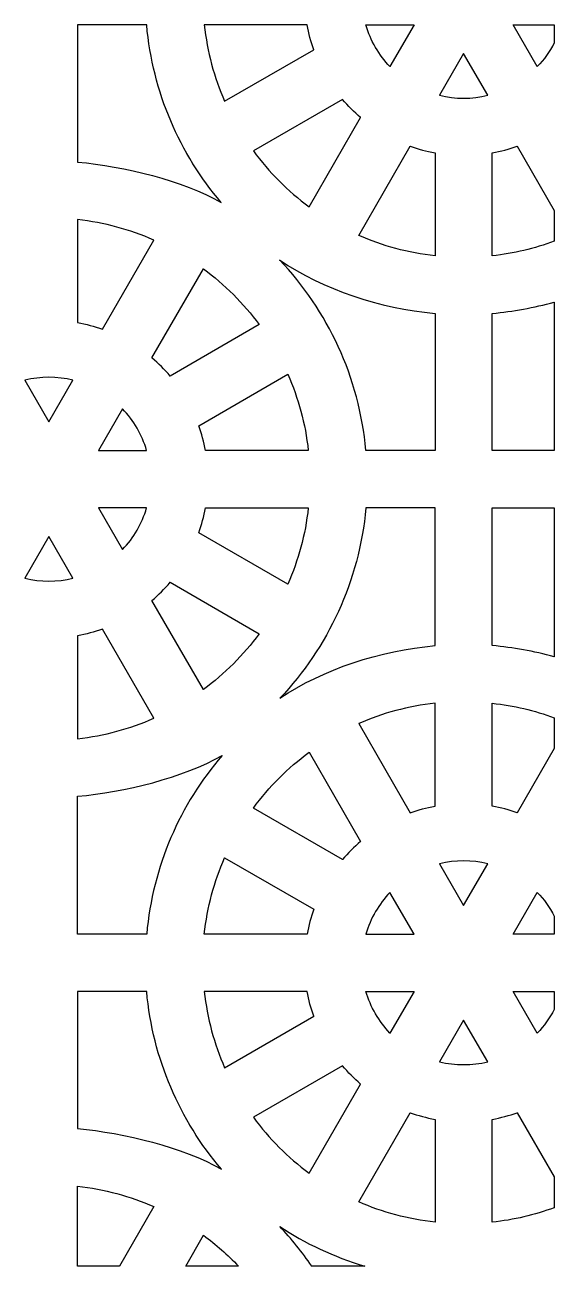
# Model space of a CAD drawing. Header units: centimetres. Extents: x -87 to 87, y -88 to 88.
# Drawn here: x -23.9 to -7.27, y -87.8 to -48.81 of the extents above; entities that cross this region are included whole.
import ezdxf

# ---------------------------------------------------------------- set-up
doc = ezdxf.new("R2010")
doc.units = ezdxf.units.CM
doc.header["$MEASUREMENT"] = 0
doc.layers.add('layer 1', color=7, linetype='Continuous')

msp = doc.modelspace()

# ---------------------------------------------------------------- linework, layer by layer
at = {"layer": 'layer 1', "color": 114}
for points, knots in [([(-22.24469, -48.81495), (-22.24469, -48.81495), (-20.07131, -48.81884), (-20.07131, -48.81884), (-20.07131, -48.81884), (-19.88223, -50.93755), (-19.03202, -52.86631), (-17.72853, -54.39733), (-17.72853, -54.39733), (-18.9435, -53.70273), (-20.77922, -53.25566), (-22.24469, -53.12489), (-22.24469, -53.12489), (-22.24469, -53.12489), (-22.24469, -48.81495), (-22.24469, -48.81495)], [0, 0, 0, 0, 0.2, 0.2, 0.2, 0.2, 0.4, 0.4, 0.4, 0.4, 0.6, 0.6, 0.6, 0.6, 1, 1, 1, 1]), ([(-18.26242, -48.81884), (-18.26242, -48.81884), (-15.03044, -48.81882), (-15.03044, -48.81882), (-15.03044, -48.81882), (-14.98166, -49.08701), (-14.9116, -49.34778), (-14.82187, -49.59923), (-14.82187, -49.59923), (-14.82187, -49.59923), (-17.62129, -51.21549), (-17.62129, -51.21549), (-17.62129, -51.21549), (-17.94984, -50.46829), (-18.17023, -49.6628), (-18.26242, -48.81884)], [0, 0, 0, 0, 0.2, 0.2, 0.2, 0.2, 0.4, 0.4, 0.4, 0.4, 0.6, 0.6, 0.6, 0.6, 1, 1, 1, 1]), ([(-12.42601, -50.12807), (-12.42601, -50.12807), (-11.67012, -48.81884), (-11.67012, -48.81884), (-11.67012, -48.81884), (-11.67012, -48.81884), (-13.1829, -48.81884), (-13.1829, -48.81884), (-13.1829, -48.81884), (-13.0374, -49.31604), (-12.77438, -49.76317), (-12.42601, -50.12807)], [0, 0, 0, 0, 0.25, 0.25, 0.25, 0.25, 0.5, 0.5, 0.5, 0.5, 1, 1, 1, 1]), ([(-7.26689, -49.38614), (-7.26689, -49.38614), (-7.26691, -48.81882), (-7.26691, -48.81882), (-7.26691, -48.81882), (-7.26691, -48.81882), (-8.55238, -48.81882), (-8.55238, -48.81882), (-8.55238, -48.81882), (-8.55238, -48.81882), (-7.79649, -50.12804), (-7.79649, -50.12804), (-7.79649, -50.12804), (-7.58666, -49.90826), (-7.40777, -49.65862), (-7.26689, -49.38614)], [0, 0, 0, 0, 0.2, 0.2, 0.2, 0.2, 0.4, 0.4, 0.4, 0.4, 0.6, 0.6, 0.6, 0.6, 1, 1, 1, 1]), ([(-10.86759, -51.02882), (-10.86759, -51.02882), (-10.11126, -49.71881), (-10.11126, -49.71881), (-10.11126, -49.71881), (-10.11126, -49.71881), (-9.35488, -51.02884), (-9.35488, -51.02884), (-9.35488, -51.02884), (-9.84964, -51.14883), (-10.37283, -51.14878), (-10.86759, -51.02882)], [0, 0, 0, 0, 0.25, 0.25, 0.25, 0.25, 0.5, 0.5, 0.5, 0.5, 1, 1, 1, 1]), ([(-14.966, -54.52744), (-15.6354, -54.03482), (-16.22726, -53.44292), (-16.71989, -52.77352), (-16.71989, -52.77352), (-16.71989, -52.77352), (-13.92064, -51.15737), (-13.92064, -51.15737), (-13.92064, -51.15737), (-13.74599, -51.36259), (-13.55503, -51.55352), (-13.34982, -51.72816), (-13.34982, -51.72816), (-13.34982, -51.72816), (-14.966, -54.52744), (-14.966, -54.52744)], [0, 0, 0, 0, 0.2, 0.2, 0.2, 0.2, 0.4, 0.4, 0.4, 0.4, 0.6, 0.6, 0.6, 0.6, 1, 1, 1, 1]), ([(-11.79163, -52.62931), (-11.79163, -52.62931), (-13.40784, -55.42864), (-13.40784, -55.42864), (-13.40784, -55.42864), (-12.66064, -55.7572), (-11.85524, -55.97763), (-11.01129, -56.0698), (-11.01129, -56.0698), (-11.01129, -56.0698), (-11.01129, -52.83798), (-11.01129, -52.83798), (-11.01129, -52.83798), (-11.27946, -52.78922), (-11.54019, -52.71904), (-11.79163, -52.62931)], [0, 0, 0, 0, 0.2, 0.2, 0.2, 0.2, 0.4, 0.4, 0.4, 0.4, 0.6, 0.6, 0.6, 0.6, 1, 1, 1, 1]), ([(-7.26689, -55.61181), (-7.26689, -55.61181), (-7.26689, -54.64539), (-7.26689, -54.64539), (-7.26689, -54.64539), (-7.26689, -54.64539), (-8.4309, -52.62929), (-8.4309, -52.62929), (-8.4309, -52.62929), (-8.68235, -52.71903), (-8.94311, -52.7892), (-9.21129, -52.83797), (-9.21129, -52.83797), (-9.21129, -52.83797), (-9.21129, -56.06988), (-9.21129, -56.06988), (-9.21129, -56.06988), (-8.5351, -55.99603), (-7.88355, -55.83993), (-7.26689, -55.61181)], [0, 0, 0, 0, 0.16666667, 0.16666667, 0.16666667, 0.16666667, 0.33333333, 0.33333333, 0.33333333, 0.33333333, 0.5, 0.5, 0.5, 0.5, 0.66666667, 0.66666667, 0.66666667, 0.66666667, 1, 1, 1, 1]), ([(-21.46428, -58.37442), (-21.71574, -58.28469), (-21.97651, -58.2145), (-22.24472, -58.16572), (-22.24472, -58.16572), (-22.24472, -58.16572), (-22.24469, -54.93376), (-22.24469, -54.93376), (-22.24469, -54.93376), (-21.40073, -55.02593), (-20.59531, -55.24653), (-19.84809, -55.57509), (-19.84809, -55.57509), (-19.84809, -55.57509), (-21.46428, -58.37442), (-21.46428, -58.37442)], [0, 0, 0, 0, 0.2, 0.2, 0.2, 0.2, 0.4, 0.4, 0.4, 0.4, 0.6, 0.6, 0.6, 0.6, 1, 1, 1, 1]), ([(-16.53608, -58.23022), (-17.0287, -57.56079), (-17.62072, -56.9693), (-18.29015, -56.47664), (-18.29015, -56.47664), (-18.29015, -56.47664), (-19.90615, -59.27563), (-19.90615, -59.27563), (-19.90615, -59.27563), (-19.70095, -59.45026), (-19.51003, -59.64118), (-19.33539, -59.84639), (-19.33539, -59.84639), (-19.33539, -59.84639), (-16.53608, -58.23022), (-16.53608, -58.23022)], [0, 0, 0, 0, 0.2, 0.2, 0.2, 0.2, 0.4, 0.4, 0.4, 0.4, 0.6, 0.6, 0.6, 0.6, 1, 1, 1, 1]), ([(-11.01129, -62.18495), (-11.01129, -62.18495), (-11.01127, -57.87883), (-11.01127, -57.87883), (-11.01127, -57.87883), (-12.74537, -57.72407), (-14.52733, -57.12642), (-15.89302, -56.19986), (-15.89302, -56.19986), (-14.38353, -57.78919), (-13.39087, -59.8741), (-13.18465, -62.18495), (-13.18465, -62.18495), (-13.18465, -62.18495), (-11.01129, -62.18495), (-11.01129, -62.18495)], [0, 0, 0, 0, 0.2, 0.2, 0.2, 0.2, 0.4, 0.4, 0.4, 0.4, 0.6, 0.6, 0.6, 0.6, 1, 1, 1, 1]), ([(-7.26691, -62.18495), (-7.26691, -62.18495), (-7.26689, -57.52241), (-7.26689, -57.52241), (-7.26689, -57.52241), (-7.90391, -57.69989), (-8.55971, -57.82074), (-9.21209, -57.8789), (-9.21209, -57.8789), (-9.21209, -57.8789), (-9.2113, -62.18495), (-9.2113, -62.18495), (-9.2113, -62.18495), (-9.2113, -62.18495), (-7.26691, -62.18495), (-7.26691, -62.18495)], [0, 0, 0, 0, 0.2, 0.2, 0.2, 0.2, 0.4, 0.4, 0.4, 0.4, 0.6, 0.6, 0.6, 0.6, 1, 1, 1, 1]), ([(-22.3883, -59.97484), (-22.3883, -59.97484), (-23.14467, -61.28493), (-23.14467, -61.28493), (-23.14467, -61.28493), (-23.14467, -61.28493), (-23.90099, -59.97484), (-23.90099, -59.97484), (-23.90099, -59.97484), (-23.40631, -59.85492), (-22.88298, -59.85491), (-22.3883, -59.97484)], [0, 0, 0, 0, 0.25, 0.25, 0.25, 0.25, 0.5, 0.5, 0.5, 0.5, 1, 1, 1, 1]), ([(-15.63456, -59.78819), (-15.63456, -59.78819), (-18.43417, -61.40453), (-18.43417, -61.40453), (-18.43417, -61.40453), (-18.34444, -61.656), (-18.27409, -61.91673), (-18.22532, -62.18495), (-18.22532, -62.18495), (-18.22532, -62.18495), (-14.99353, -62.18495), (-14.99353, -62.18495), (-14.99353, -62.18495), (-15.0857, -61.34097), (-15.30601, -60.5354), (-15.63456, -59.78819)], [0, 0, 0, 0, 0.2, 0.2, 0.2, 0.2, 0.4, 0.4, 0.4, 0.4, 0.6, 0.6, 0.6, 0.6, 1, 1, 1, 1]), ([(-21.58583, -62.18495), (-21.58583, -62.18495), (-20.82989, -60.87565), (-20.82989, -60.87565), (-20.82989, -60.87565), (-20.48153, -61.24054), (-20.21856, -61.68769), (-20.07306, -62.18495), (-20.07306, -62.18495), (-20.07306, -62.18495), (-21.58583, -62.18495), (-21.58583, -62.18495)], [0, 0, 0, 0, 0.25, 0.25, 0.25, 0.25, 0.5, 0.5, 0.5, 0.5, 1, 1, 1, 1]), ([(-21.58578, -63.98493), (-21.58578, -63.98493), (-20.07304, -63.98495), (-20.07304, -63.98495), (-20.07304, -63.98495), (-20.21855, -64.48218), (-20.48155, -64.92929), (-20.82989, -65.29415), (-20.82989, -65.29415), (-20.82989, -65.29415), (-21.58578, -63.98493), (-21.58578, -63.98493)], [0, 0, 0, 0, 0.25, 0.25, 0.25, 0.25, 0.5, 0.5, 0.5, 0.5, 1, 1, 1, 1]), ([(-15.63457, -66.38162), (-15.30602, -65.63443), (-15.08571, -64.8289), (-14.99353, -63.98495), (-14.99353, -63.98495), (-14.99353, -63.98495), (-18.22551, -63.98495), (-18.22551, -63.98495), (-18.22551, -63.98495), (-18.27427, -64.2531), (-18.34444, -64.51382), (-18.43416, -64.76524), (-18.43416, -64.76524), (-18.43416, -64.76524), (-15.63457, -66.38162), (-15.63457, -66.38162)], [0, 0, 0, 0, 0.2, 0.2, 0.2, 0.2, 0.4, 0.4, 0.4, 0.4, 0.6, 0.6, 0.6, 0.6, 1, 1, 1, 1]), ([(-11.01128, -63.98495), (-11.01128, -63.98495), (-11.0113, -68.31198), (-11.0113, -68.31198), (-11.0113, -68.31198), (-12.7272, -68.46511), (-14.52901, -69.05188), (-15.88535, -69.96186), (-15.88535, -69.96186), (-14.38018, -68.37358), (-13.39054, -66.29186), (-13.18466, -63.98496), (-13.18466, -63.98496), (-13.18466, -63.98496), (-11.01128, -63.98495), (-11.01128, -63.98495)], [0, 0, 0, 0, 0.2, 0.2, 0.2, 0.2, 0.4, 0.4, 0.4, 0.4, 0.6, 0.6, 0.6, 0.6, 1, 1, 1, 1]), ([(-7.26689, -68.66466), (-7.26689, -68.66466), (-7.2669, -63.98495), (-7.2669, -63.98495), (-7.2669, -63.98495), (-7.2669, -63.98495), (-9.21129, -63.98495), (-9.21129, -63.98495), (-9.21129, -63.98495), (-9.21129, -63.98495), (-9.21131, -63.98495), (-9.21131, -63.98495), (-9.21131, -63.98495), (-9.21131, -63.98495), (-9.21129, -63.98495), (-9.21129, -63.98495), (-9.21129, -63.98495), (-9.21129, -63.98495), (-9.21129, -68.31199), (-9.21129, -68.31199), (-9.21129, -68.31199), (-8.5638, -68.36976), (-7.90682, -68.4893), (-7.26689, -68.66466)], [0, 0, 0, 0, 0.14285714, 0.14285714, 0.14285714, 0.14285714, 0.28571429, 0.28571429, 0.28571429, 0.28571429, 0.42857143, 0.42857143, 0.42857143, 0.42857143, 0.57142857, 0.57142857, 0.57142857, 0.57142857, 0.71428571, 0.71428571, 0.71428571, 0.71428571, 1, 1, 1, 1]), ([(-23.90099, -66.19493), (-23.90099, -66.19493), (-23.14466, -64.88492), (-23.14466, -64.88492), (-23.14466, -64.88492), (-23.14466, -64.88492), (-22.38828, -66.19495), (-22.38828, -66.19495), (-22.38828, -66.19495), (-22.88304, -66.31494), (-23.40623, -66.31489), (-23.90099, -66.19493)], [0, 0, 0, 0, 0.25, 0.25, 0.25, 0.25, 0.5, 0.5, 0.5, 0.5, 1, 1, 1, 1]), ([(-19.90614, -66.89415), (-19.90614, -66.89415), (-18.28993, -69.69354), (-18.28993, -69.69354), (-18.28993, -69.69354), (-17.62053, -69.20092), (-17.02863, -68.60903), (-16.53601, -67.93963), (-16.53601, -67.93963), (-16.53601, -67.93963), (-19.33537, -66.32337), (-19.33537, -66.32337), (-19.33537, -66.32337), (-19.51, -66.52857), (-19.70093, -66.71951), (-19.90614, -66.89415)], [0, 0, 0, 0, 0.2, 0.2, 0.2, 0.2, 0.4, 0.4, 0.4, 0.4, 0.6, 0.6, 0.6, 0.6, 1, 1, 1, 1]), ([(-22.24469, -71.23599), (-22.24469, -71.23599), (-22.24469, -68.00408), (-22.24469, -68.00408), (-22.24469, -68.00408), (-21.97651, -67.95531), (-21.71575, -67.88514), (-21.4643, -67.7954), (-21.4643, -67.7954), (-21.4643, -67.7954), (-19.84795, -70.59499), (-19.84795, -70.59499), (-19.84795, -70.59499), (-20.59517, -70.92355), (-21.40073, -71.1438), (-22.24469, -71.23599)], [0, 0, 0, 0, 0.2, 0.2, 0.2, 0.2, 0.4, 0.4, 0.4, 0.4, 0.6, 0.6, 0.6, 0.6, 1, 1, 1, 1]), ([(-11.01129, -70.12086), (-11.01129, -70.12086), (-11.01126, -73.35282), (-11.01126, -73.35282), (-11.01126, -73.35282), (-11.27946, -73.4016), (-11.54022, -73.47172), (-11.79167, -73.56145), (-11.79167, -73.56145), (-11.79167, -73.56145), (-13.40801, -70.7619), (-13.40801, -70.7619), (-13.40801, -70.7619), (-12.6608, -70.43334), (-11.85525, -70.21302), (-11.01129, -70.12086)], [0, 0, 0, 0, 0.2, 0.2, 0.2, 0.2, 0.4, 0.4, 0.4, 0.4, 0.6, 0.6, 0.6, 0.6, 1, 1, 1, 1]), ([(-7.2669, -71.54545), (-7.2669, -71.54545), (-7.26689, -70.57924), (-7.26689, -70.57924), (-7.26689, -70.57924), (-7.88354, -70.35099), (-8.53506, -70.1947), (-9.21129, -70.12086), (-9.21129, -70.12086), (-9.21129, -70.12086), (-9.21132, -73.35282), (-9.21132, -73.35282), (-9.21132, -73.35282), (-8.94311, -73.4016), (-8.68234, -73.47179), (-8.43088, -73.56152), (-8.43088, -73.56152), (-8.43088, -73.56152), (-7.2669, -71.54545), (-7.2669, -71.54545)], [0, 0, 0, 0, 0.16666667, 0.16666667, 0.16666667, 0.16666667, 0.33333333, 0.33333333, 0.33333333, 0.33333333, 0.5, 0.5, 0.5, 0.5, 0.66666667, 0.66666667, 0.66666667, 0.66666667, 1, 1, 1, 1]), ([(-14.96597, -71.66341), (-15.63539, -72.15605), (-16.22732, -72.74787), (-16.71994, -73.41726), (-16.71994, -73.41726), (-16.71994, -73.41726), (-13.92057, -75.03347), (-13.92057, -75.03347), (-13.92057, -75.03347), (-13.74593, -74.82827), (-13.555, -74.63737), (-13.34978, -74.46272), (-13.34978, -74.46272), (-13.34978, -74.46272), (-14.96597, -71.66341), (-14.96597, -71.66341)], [0, 0, 0, 0, 0.2, 0.2, 0.2, 0.2, 0.4, 0.4, 0.4, 0.4, 0.6, 0.6, 0.6, 0.6, 1, 1, 1, 1]), ([(-22.24526, -77.37205), (-22.24526, -77.37205), (-20.07131, -77.37205), (-20.07131, -77.37205), (-20.07131, -77.37205), (-19.88094, -75.2387), (-19.02029, -73.2979), (-17.7015, -71.76184), (-17.7015, -71.76184), (-18.92125, -72.46264), (-20.77226, -72.91366), (-22.24549, -73.04501), (-22.24549, -73.04501), (-22.24549, -73.04501), (-22.24526, -77.37205), (-22.24526, -77.37205)], [0, 0, 0, 0, 0.2, 0.2, 0.2, 0.2, 0.4, 0.4, 0.4, 0.4, 0.6, 0.6, 0.6, 0.6, 1, 1, 1, 1]), ([(-17.62136, -74.97529), (-17.94993, -75.72252), (-18.17026, -76.52806), (-18.26243, -77.37204), (-18.26243, -77.37204), (-18.26243, -77.37204), (-15.03048, -77.37212), (-15.03048, -77.37212), (-15.03048, -77.37212), (-14.98172, -77.10389), (-14.91163, -76.84306), (-14.82187, -76.59156), (-14.82187, -76.59156), (-14.82187, -76.59156), (-17.62136, -74.97529), (-17.62136, -74.97529)], [0, 0, 0, 0, 0.2, 0.2, 0.2, 0.2, 0.4, 0.4, 0.4, 0.4, 0.6, 0.6, 0.6, 0.6, 1, 1, 1, 1]), ([(-9.3549, -75.16194), (-9.3549, -75.16194), (-10.11127, -76.47203), (-10.11127, -76.47203), (-10.11127, -76.47203), (-10.11127, -76.47203), (-10.86759, -75.16194), (-10.86759, -75.16194), (-10.86759, -75.16194), (-10.37291, -75.04202), (-9.84958, -75.04201), (-9.3549, -75.16194)], [0, 0, 0, 0, 0.25, 0.25, 0.25, 0.25, 0.5, 0.5, 0.5, 0.5, 1, 1, 1, 1]), ([(-12.426, -76.06275), (-12.426, -76.06275), (-11.67011, -77.37205), (-11.67011, -77.37205), (-11.67011, -77.37205), (-11.67011, -77.37205), (-13.18291, -77.37205), (-13.18291, -77.37205), (-13.18291, -77.37205), (-13.03741, -76.87482), (-12.77439, -76.42768), (-12.426, -76.06275)], [0, 0, 0, 0, 0.25, 0.25, 0.25, 0.25, 0.5, 0.5, 0.5, 0.5, 1, 1, 1, 1]), ([(-7.26691, -77.37205), (-7.26691, -77.37205), (-7.26689, -76.80469), (-7.26689, -76.80469), (-7.26689, -76.80469), (-7.40776, -76.53221), (-7.58665, -76.28255), (-7.79649, -76.06275), (-7.79649, -76.06275), (-7.79649, -76.06275), (-8.55243, -77.37205), (-8.55243, -77.37205), (-8.55243, -77.37205), (-8.55243, -77.37205), (-7.26691, -77.37205), (-7.26691, -77.37205)], [0, 0, 0, 0, 0.2, 0.2, 0.2, 0.2, 0.4, 0.4, 0.4, 0.4, 0.6, 0.6, 0.6, 0.6, 1, 1, 1, 1]), ([(-22.24258, -79.17205), (-22.24258, -79.17205), (-20.07131, -79.17205), (-20.07131, -79.17205), (-20.07131, -79.17205), (-19.88202, -81.29313), (-19.03011, -83.22385), (-17.72413, -84.7557), (-17.72413, -84.7557), (-18.93983, -84.06031), (-20.77607, -83.61276), (-22.24267, -83.482), (-22.24267, -83.482), (-22.24267, -83.482), (-22.24258, -79.17205), (-22.24258, -79.17205)], [0, 0, 0, 0, 0.2, 0.2, 0.2, 0.2, 0.4, 0.4, 0.4, 0.4, 0.6, 0.6, 0.6, 0.6, 1, 1, 1, 1]), ([(-18.26242, -79.17205), (-18.26242, -79.17205), (-15.03044, -79.17203), (-15.03044, -79.17203), (-15.03044, -79.17203), (-14.98166, -79.44022), (-14.9116, -79.70099), (-14.82187, -79.95244), (-14.82187, -79.95244), (-14.82187, -79.95244), (-17.62129, -81.5687), (-17.62129, -81.5687), (-17.62129, -81.5687), (-17.94984, -80.8215), (-18.17023, -80.01601), (-18.26242, -79.17205)], [0, 0, 0, 0, 0.2, 0.2, 0.2, 0.2, 0.4, 0.4, 0.4, 0.4, 0.6, 0.6, 0.6, 0.6, 1, 1, 1, 1]), ([(-12.42601, -80.48128), (-12.42601, -80.48128), (-11.67012, -79.17205), (-11.67012, -79.17205), (-11.67012, -79.17205), (-11.67012, -79.17205), (-13.1829, -79.17205), (-13.1829, -79.17205), (-13.1829, -79.17205), (-13.0374, -79.66925), (-12.77438, -80.11638), (-12.42601, -80.48128)], [0, 0, 0, 0, 0.25, 0.25, 0.25, 0.25, 0.5, 0.5, 0.5, 0.5, 1, 1, 1, 1]), ([(-7.26689, -79.73934), (-7.26689, -79.73934), (-7.26691, -79.17203), (-7.26691, -79.17203), (-7.26691, -79.17203), (-7.26691, -79.17203), (-8.55238, -79.17203), (-8.55238, -79.17203), (-8.55238, -79.17203), (-8.55238, -79.17203), (-7.79649, -80.48125), (-7.79649, -80.48125), (-7.79649, -80.48125), (-7.58666, -80.26146), (-7.40777, -80.01182), (-7.26689, -79.73934)], [0, 0, 0, 0, 0.2, 0.2, 0.2, 0.2, 0.4, 0.4, 0.4, 0.4, 0.6, 0.6, 0.6, 0.6, 1, 1, 1, 1]), ([(-10.86759, -81.38203), (-10.86759, -81.38203), (-10.11126, -80.07202), (-10.11126, -80.07202), (-10.11126, -80.07202), (-10.11126, -80.07202), (-9.35488, -81.38205), (-9.35488, -81.38205), (-9.35488, -81.38205), (-9.84964, -81.50204), (-10.37283, -81.50199), (-10.86759, -81.38203)], [0, 0, 0, 0, 0.25, 0.25, 0.25, 0.25, 0.5, 0.5, 0.5, 0.5, 1, 1, 1, 1]), ([(-14.966, -84.88065), (-15.6354, -84.38803), (-16.22726, -83.79613), (-16.71989, -83.12673), (-16.71989, -83.12673), (-16.71989, -83.12673), (-13.92064, -81.51058), (-13.92064, -81.51058), (-13.92064, -81.51058), (-13.74599, -81.7158), (-13.55503, -81.90673), (-13.34982, -82.08137), (-13.34982, -82.08137), (-13.34982, -82.08137), (-14.966, -84.88065), (-14.966, -84.88065)], [0, 0, 0, 0, 0.2, 0.2, 0.2, 0.2, 0.4, 0.4, 0.4, 0.4, 0.6, 0.6, 0.6, 0.6, 1, 1, 1, 1]), ([(-11.79163, -82.98252), (-11.79163, -82.98252), (-13.40784, -85.78185), (-13.40784, -85.78185), (-13.40784, -85.78185), (-12.66064, -86.11041), (-11.85524, -86.33084), (-11.01129, -86.42301), (-11.01129, -86.42301), (-11.01129, -86.42301), (-11.01129, -83.19119), (-11.01129, -83.19119), (-11.01129, -83.19119), (-11.27946, -83.14243), (-11.54019, -83.07225), (-11.79163, -82.98252)], [0, 0, 0, 0, 0.2, 0.2, 0.2, 0.2, 0.4, 0.4, 0.4, 0.4, 0.6, 0.6, 0.6, 0.6, 1, 1, 1, 1]), ([(-7.26689, -85.96502), (-7.26689, -85.96502), (-7.26689, -84.99859), (-7.26689, -84.99859), (-7.26689, -84.99859), (-7.26689, -84.99859), (-8.4309, -82.9825), (-8.4309, -82.9825), (-8.4309, -82.9825), (-8.68235, -83.07224), (-8.94311, -83.14241), (-9.21129, -83.19118), (-9.21129, -83.19118), (-9.21129, -83.19118), (-9.21129, -86.42309), (-9.21129, -86.42309), (-9.21129, -86.42309), (-8.5351, -86.34923), (-7.88354, -86.19315), (-7.26689, -85.96502)], [0, 0, 0, 0, 0.16666667, 0.16666667, 0.16666667, 0.16666667, 0.33333333, 0.33333333, 0.33333333, 0.33333333, 0.5, 0.5, 0.5, 0.5, 0.66666667, 0.66666667, 0.66666667, 0.66666667, 1, 1, 1, 1]), ([(-22.24187, -87.80218), (-22.24187, -87.80218), (-20.92488, -87.80219), (-20.92488, -87.80219), (-20.92488, -87.80219), (-20.92488, -87.80219), (-19.84513, -85.93202), (-19.84513, -85.93202), (-19.84513, -85.93202), (-20.59235, -85.60346), (-21.39791, -85.38321), (-22.24187, -85.29102), (-22.24187, -85.29102), (-22.24187, -85.29102), (-22.24187, -87.80218), (-22.24187, -87.80218)], [0, 0, 0, 0, 0.2, 0.2, 0.2, 0.2, 0.4, 0.4, 0.4, 0.4, 0.6, 0.6, 0.6, 0.6, 1, 1, 1, 1]), ([(-18.84639, -87.8022), (-18.84639, -87.8022), (-17.18996, -87.80218), (-17.18996, -87.80218), (-17.18996, -87.80218), (-17.52586, -87.44784), (-17.89306, -87.12345), (-18.28711, -86.83347), (-18.28711, -86.83347), (-18.28711, -86.83347), (-18.84639, -87.8022), (-18.84639, -87.8022)], [0, 0, 0, 0, 0.25, 0.25, 0.25, 0.25, 0.5, 0.5, 0.5, 0.5, 1, 1, 1, 1]), ([(-14.88341, -87.80218), (-14.88341, -87.80218), (-13.21782, -87.80219), (-13.21782, -87.80219), (-13.21782, -87.80219), (-14.18769, -87.5091), (-15.10843, -87.08642), (-15.89154, -86.55564), (-15.89154, -86.55564), (-15.5235, -86.943), (-15.18613, -87.35982), (-14.88341, -87.80218)], [0, 0, 0, 0, 0.25, 0.25, 0.25, 0.25, 0.5, 0.5, 0.5, 0.5, 1, 1, 1, 1])]:
    msp.add_open_spline(points, degree=3, knots=knots, dxfattribs=at)
at = {"layer": 'layer 1', "color": 250, "lineweight": 9}
for points, knots in [([(-22.24469, -48.81495), (-22.24469, -48.81495), (-20.07131, -48.81884), (-20.07131, -48.81884), (-20.07131, -48.81884), (-19.88223, -50.93755), (-19.03202, -52.86631), (-17.72853, -54.39733), (-17.72853, -54.39733), (-18.9435, -53.70273), (-20.77922, -53.25566), (-22.24469, -53.12489), (-22.24469, -53.12489), (-22.24469, -53.12489), (-22.24469, -48.81495), (-22.24469, -48.81495)], [0, 0, 0, 0, 0.2, 0.2, 0.2, 0.2, 0.4, 0.4, 0.4, 0.4, 0.6, 0.6, 0.6, 0.6, 1, 1, 1, 1]), ([(-18.26242, -48.81884), (-18.26242, -48.81884), (-15.03044, -48.81882), (-15.03044, -48.81882), (-15.03044, -48.81882), (-14.98166, -49.08701), (-14.9116, -49.34778), (-14.82187, -49.59923), (-14.82187, -49.59923), (-14.82187, -49.59923), (-17.62129, -51.21549), (-17.62129, -51.21549), (-17.62129, -51.21549), (-17.94984, -50.46829), (-18.17023, -49.6628), (-18.26242, -48.81884)], [0, 0, 0, 0, 0.2, 0.2, 0.2, 0.2, 0.4, 0.4, 0.4, 0.4, 0.6, 0.6, 0.6, 0.6, 1, 1, 1, 1]), ([(-12.42601, -50.12807), (-12.42601, -50.12807), (-11.67012, -48.81884), (-11.67012, -48.81884), (-11.67012, -48.81884), (-11.67012, -48.81884), (-13.1829, -48.81884), (-13.1829, -48.81884), (-13.1829, -48.81884), (-13.0374, -49.31604), (-12.77438, -49.76317), (-12.42601, -50.12807)], [0, 0, 0, 0, 0.25, 0.25, 0.25, 0.25, 0.5, 0.5, 0.5, 0.5, 1, 1, 1, 1]), ([(-7.26689, -49.38614), (-7.26689, -49.38614), (-7.26691, -48.81882), (-7.26691, -48.81882), (-7.26691, -48.81882), (-7.26691, -48.81882), (-8.55238, -48.81882), (-8.55238, -48.81882), (-8.55238, -48.81882), (-8.55238, -48.81882), (-7.79649, -50.12804), (-7.79649, -50.12804), (-7.79649, -50.12804), (-7.58666, -49.90826), (-7.40777, -49.65862), (-7.26689, -49.38614)], [0, 0, 0, 0, 0.2, 0.2, 0.2, 0.2, 0.4, 0.4, 0.4, 0.4, 0.6, 0.6, 0.6, 0.6, 1, 1, 1, 1]), ([(-10.86759, -51.02882), (-10.86759, -51.02882), (-10.11126, -49.71881), (-10.11126, -49.71881), (-10.11126, -49.71881), (-10.11126, -49.71881), (-9.35488, -51.02884), (-9.35488, -51.02884), (-9.35488, -51.02884), (-9.84964, -51.14883), (-10.37283, -51.14878), (-10.86759, -51.02882)], [0, 0, 0, 0, 0.25, 0.25, 0.25, 0.25, 0.5, 0.5, 0.5, 0.5, 1, 1, 1, 1]), ([(-14.966, -54.52744), (-15.6354, -54.03482), (-16.22726, -53.44292), (-16.71989, -52.77352), (-16.71989, -52.77352), (-16.71989, -52.77352), (-13.92064, -51.15737), (-13.92064, -51.15737), (-13.92064, -51.15737), (-13.74599, -51.36259), (-13.55503, -51.55352), (-13.34982, -51.72816), (-13.34982, -51.72816), (-13.34982, -51.72816), (-14.966, -54.52744), (-14.966, -54.52744)], [0, 0, 0, 0, 0.2, 0.2, 0.2, 0.2, 0.4, 0.4, 0.4, 0.4, 0.6, 0.6, 0.6, 0.6, 1, 1, 1, 1]), ([(-11.79163, -52.62931), (-11.79163, -52.62931), (-13.40784, -55.42864), (-13.40784, -55.42864), (-13.40784, -55.42864), (-12.66064, -55.7572), (-11.85524, -55.97763), (-11.01129, -56.0698), (-11.01129, -56.0698), (-11.01129, -56.0698), (-11.01129, -52.83798), (-11.01129, -52.83798), (-11.01129, -52.83798), (-11.27946, -52.78922), (-11.54019, -52.71904), (-11.79163, -52.62931)], [0, 0, 0, 0, 0.2, 0.2, 0.2, 0.2, 0.4, 0.4, 0.4, 0.4, 0.6, 0.6, 0.6, 0.6, 1, 1, 1, 1]), ([(-7.26689, -55.61181), (-7.26689, -55.61181), (-7.26689, -54.64539), (-7.26689, -54.64539), (-7.26689, -54.64539), (-7.26689, -54.64539), (-8.4309, -52.62929), (-8.4309, -52.62929), (-8.4309, -52.62929), (-8.68235, -52.71903), (-8.94311, -52.7892), (-9.21129, -52.83797), (-9.21129, -52.83797), (-9.21129, -52.83797), (-9.21129, -56.06988), (-9.21129, -56.06988), (-9.21129, -56.06988), (-8.5351, -55.99603), (-7.88355, -55.83993), (-7.26689, -55.61181)], [0, 0, 0, 0, 0.16666667, 0.16666667, 0.16666667, 0.16666667, 0.33333333, 0.33333333, 0.33333333, 0.33333333, 0.5, 0.5, 0.5, 0.5, 0.66666667, 0.66666667, 0.66666667, 0.66666667, 1, 1, 1, 1]), ([(-21.46428, -58.37442), (-21.71574, -58.28469), (-21.97651, -58.2145), (-22.24472, -58.16572), (-22.24472, -58.16572), (-22.24472, -58.16572), (-22.24469, -54.93376), (-22.24469, -54.93376), (-22.24469, -54.93376), (-21.40073, -55.02593), (-20.59531, -55.24653), (-19.84809, -55.57509), (-19.84809, -55.57509), (-19.84809, -55.57509), (-21.46428, -58.37442), (-21.46428, -58.37442)], [0, 0, 0, 0, 0.2, 0.2, 0.2, 0.2, 0.4, 0.4, 0.4, 0.4, 0.6, 0.6, 0.6, 0.6, 1, 1, 1, 1]), ([(-16.53608, -58.23022), (-17.0287, -57.56079), (-17.62072, -56.9693), (-18.29015, -56.47664), (-18.29015, -56.47664), (-18.29015, -56.47664), (-19.90615, -59.27563), (-19.90615, -59.27563), (-19.90615, -59.27563), (-19.70095, -59.45026), (-19.51003, -59.64118), (-19.33539, -59.84639), (-19.33539, -59.84639), (-19.33539, -59.84639), (-16.53608, -58.23022), (-16.53608, -58.23022)], [0, 0, 0, 0, 0.2, 0.2, 0.2, 0.2, 0.4, 0.4, 0.4, 0.4, 0.6, 0.6, 0.6, 0.6, 1, 1, 1, 1]), ([(-11.01129, -62.18495), (-11.01129, -62.18495), (-11.01127, -57.87883), (-11.01127, -57.87883), (-11.01127, -57.87883), (-12.74537, -57.72407), (-14.52733, -57.12642), (-15.89302, -56.19986), (-15.89302, -56.19986), (-14.38353, -57.78919), (-13.39087, -59.8741), (-13.18465, -62.18495), (-13.18465, -62.18495), (-13.18465, -62.18495), (-11.01129, -62.18495), (-11.01129, -62.18495)], [0, 0, 0, 0, 0.2, 0.2, 0.2, 0.2, 0.4, 0.4, 0.4, 0.4, 0.6, 0.6, 0.6, 0.6, 1, 1, 1, 1]), ([(-7.26691, -62.18495), (-7.26691, -62.18495), (-7.26689, -57.52241), (-7.26689, -57.52241), (-7.26689, -57.52241), (-7.90391, -57.69989), (-8.55971, -57.82074), (-9.21209, -57.8789), (-9.21209, -57.8789), (-9.21209, -57.8789), (-9.2113, -62.18495), (-9.2113, -62.18495), (-9.2113, -62.18495), (-9.2113, -62.18495), (-7.26691, -62.18495), (-7.26691, -62.18495)], [0, 0, 0, 0, 0.2, 0.2, 0.2, 0.2, 0.4, 0.4, 0.4, 0.4, 0.6, 0.6, 0.6, 0.6, 1, 1, 1, 1]), ([(-22.3883, -59.97484), (-22.3883, -59.97484), (-23.14467, -61.28493), (-23.14467, -61.28493), (-23.14467, -61.28493), (-23.14467, -61.28493), (-23.90099, -59.97484), (-23.90099, -59.97484), (-23.90099, -59.97484), (-23.40631, -59.85492), (-22.88298, -59.85491), (-22.3883, -59.97484)], [0, 0, 0, 0, 0.25, 0.25, 0.25, 0.25, 0.5, 0.5, 0.5, 0.5, 1, 1, 1, 1]), ([(-15.63456, -59.78819), (-15.63456, -59.78819), (-18.43417, -61.40453), (-18.43417, -61.40453), (-18.43417, -61.40453), (-18.34444, -61.656), (-18.27409, -61.91673), (-18.22532, -62.18495), (-18.22532, -62.18495), (-18.22532, -62.18495), (-14.99353, -62.18495), (-14.99353, -62.18495), (-14.99353, -62.18495), (-15.0857, -61.34097), (-15.30601, -60.5354), (-15.63456, -59.78819)], [0, 0, 0, 0, 0.2, 0.2, 0.2, 0.2, 0.4, 0.4, 0.4, 0.4, 0.6, 0.6, 0.6, 0.6, 1, 1, 1, 1]), ([(-21.58583, -62.18495), (-21.58583, -62.18495), (-20.82989, -60.87565), (-20.82989, -60.87565), (-20.82989, -60.87565), (-20.48153, -61.24054), (-20.21856, -61.68769), (-20.07306, -62.18495), (-20.07306, -62.18495), (-20.07306, -62.18495), (-21.58583, -62.18495), (-21.58583, -62.18495)], [0, 0, 0, 0, 0.25, 0.25, 0.25, 0.25, 0.5, 0.5, 0.5, 0.5, 1, 1, 1, 1]), ([(-21.58578, -63.98493), (-21.58578, -63.98493), (-20.07304, -63.98495), (-20.07304, -63.98495), (-20.07304, -63.98495), (-20.21855, -64.48218), (-20.48155, -64.92929), (-20.82989, -65.29415), (-20.82989, -65.29415), (-20.82989, -65.29415), (-21.58578, -63.98493), (-21.58578, -63.98493)], [0, 0, 0, 0, 0.25, 0.25, 0.25, 0.25, 0.5, 0.5, 0.5, 0.5, 1, 1, 1, 1]), ([(-15.63457, -66.38162), (-15.30602, -65.63443), (-15.08571, -64.8289), (-14.99353, -63.98495), (-14.99353, -63.98495), (-14.99353, -63.98495), (-18.22551, -63.98495), (-18.22551, -63.98495), (-18.22551, -63.98495), (-18.27427, -64.2531), (-18.34444, -64.51382), (-18.43416, -64.76524), (-18.43416, -64.76524), (-18.43416, -64.76524), (-15.63457, -66.38162), (-15.63457, -66.38162)], [0, 0, 0, 0, 0.2, 0.2, 0.2, 0.2, 0.4, 0.4, 0.4, 0.4, 0.6, 0.6, 0.6, 0.6, 1, 1, 1, 1]), ([(-11.01128, -63.98495), (-11.01128, -63.98495), (-11.0113, -68.31198), (-11.0113, -68.31198), (-11.0113, -68.31198), (-12.7272, -68.46511), (-14.52901, -69.05188), (-15.88535, -69.96186), (-15.88535, -69.96186), (-14.38018, -68.37358), (-13.39054, -66.29186), (-13.18466, -63.98496), (-13.18466, -63.98496), (-13.18466, -63.98496), (-11.01128, -63.98495), (-11.01128, -63.98495)], [0, 0, 0, 0, 0.2, 0.2, 0.2, 0.2, 0.4, 0.4, 0.4, 0.4, 0.6, 0.6, 0.6, 0.6, 1, 1, 1, 1]), ([(-7.26689, -68.66466), (-7.26689, -68.66466), (-7.2669, -63.98495), (-7.2669, -63.98495), (-7.2669, -63.98495), (-7.2669, -63.98495), (-9.21129, -63.98495), (-9.21129, -63.98495), (-9.21129, -63.98495), (-9.21129, -63.98495), (-9.21131, -63.98495), (-9.21131, -63.98495), (-9.21131, -63.98495), (-9.21131, -63.98495), (-9.21129, -63.98495), (-9.21129, -63.98495), (-9.21129, -63.98495), (-9.21129, -63.98495), (-9.21129, -68.31199), (-9.21129, -68.31199), (-9.21129, -68.31199), (-8.5638, -68.36976), (-7.90682, -68.4893), (-7.26689, -68.66466)], [0, 0, 0, 0, 0.14285714, 0.14285714, 0.14285714, 0.14285714, 0.28571429, 0.28571429, 0.28571429, 0.28571429, 0.42857143, 0.42857143, 0.42857143, 0.42857143, 0.57142857, 0.57142857, 0.57142857, 0.57142857, 0.71428571, 0.71428571, 0.71428571, 0.71428571, 1, 1, 1, 1]), ([(-23.90099, -66.19493), (-23.90099, -66.19493), (-23.14466, -64.88492), (-23.14466, -64.88492), (-23.14466, -64.88492), (-23.14466, -64.88492), (-22.38828, -66.19495), (-22.38828, -66.19495), (-22.38828, -66.19495), (-22.88304, -66.31494), (-23.40623, -66.31489), (-23.90099, -66.19493)], [0, 0, 0, 0, 0.25, 0.25, 0.25, 0.25, 0.5, 0.5, 0.5, 0.5, 1, 1, 1, 1]), ([(-19.90614, -66.89415), (-19.90614, -66.89415), (-18.28993, -69.69354), (-18.28993, -69.69354), (-18.28993, -69.69354), (-17.62053, -69.20092), (-17.02863, -68.60903), (-16.53601, -67.93963), (-16.53601, -67.93963), (-16.53601, -67.93963), (-19.33537, -66.32337), (-19.33537, -66.32337), (-19.33537, -66.32337), (-19.51, -66.52857), (-19.70093, -66.71951), (-19.90614, -66.89415)], [0, 0, 0, 0, 0.2, 0.2, 0.2, 0.2, 0.4, 0.4, 0.4, 0.4, 0.6, 0.6, 0.6, 0.6, 1, 1, 1, 1]), ([(-22.24469, -71.23599), (-22.24469, -71.23599), (-22.24469, -68.00408), (-22.24469, -68.00408), (-22.24469, -68.00408), (-21.97651, -67.95531), (-21.71575, -67.88514), (-21.4643, -67.7954), (-21.4643, -67.7954), (-21.4643, -67.7954), (-19.84795, -70.59499), (-19.84795, -70.59499), (-19.84795, -70.59499), (-20.59517, -70.92355), (-21.40073, -71.1438), (-22.24469, -71.23599)], [0, 0, 0, 0, 0.2, 0.2, 0.2, 0.2, 0.4, 0.4, 0.4, 0.4, 0.6, 0.6, 0.6, 0.6, 1, 1, 1, 1]), ([(-11.01129, -70.12086), (-11.01129, -70.12086), (-11.01126, -73.35282), (-11.01126, -73.35282), (-11.01126, -73.35282), (-11.27946, -73.4016), (-11.54022, -73.47172), (-11.79167, -73.56145), (-11.79167, -73.56145), (-11.79167, -73.56145), (-13.40801, -70.7619), (-13.40801, -70.7619), (-13.40801, -70.7619), (-12.6608, -70.43334), (-11.85525, -70.21302), (-11.01129, -70.12086)], [0, 0, 0, 0, 0.2, 0.2, 0.2, 0.2, 0.4, 0.4, 0.4, 0.4, 0.6, 0.6, 0.6, 0.6, 1, 1, 1, 1]), ([(-7.2669, -71.54545), (-7.2669, -71.54545), (-7.26689, -70.57924), (-7.26689, -70.57924), (-7.26689, -70.57924), (-7.88354, -70.35099), (-8.53506, -70.1947), (-9.21129, -70.12086), (-9.21129, -70.12086), (-9.21129, -70.12086), (-9.21132, -73.35282), (-9.21132, -73.35282), (-9.21132, -73.35282), (-8.94311, -73.4016), (-8.68234, -73.47179), (-8.43088, -73.56152), (-8.43088, -73.56152), (-8.43088, -73.56152), (-7.2669, -71.54545), (-7.2669, -71.54545)], [0, 0, 0, 0, 0.16666667, 0.16666667, 0.16666667, 0.16666667, 0.33333333, 0.33333333, 0.33333333, 0.33333333, 0.5, 0.5, 0.5, 0.5, 0.66666667, 0.66666667, 0.66666667, 0.66666667, 1, 1, 1, 1]), ([(-14.96597, -71.66341), (-15.63539, -72.15605), (-16.22732, -72.74787), (-16.71994, -73.41726), (-16.71994, -73.41726), (-16.71994, -73.41726), (-13.92057, -75.03347), (-13.92057, -75.03347), (-13.92057, -75.03347), (-13.74593, -74.82827), (-13.555, -74.63737), (-13.34978, -74.46272), (-13.34978, -74.46272), (-13.34978, -74.46272), (-14.96597, -71.66341), (-14.96597, -71.66341)], [0, 0, 0, 0, 0.2, 0.2, 0.2, 0.2, 0.4, 0.4, 0.4, 0.4, 0.6, 0.6, 0.6, 0.6, 1, 1, 1, 1]), ([(-22.24526, -77.37205), (-22.24526, -77.37205), (-20.07131, -77.37205), (-20.07131, -77.37205), (-20.07131, -77.37205), (-19.88094, -75.2387), (-19.02029, -73.2979), (-17.7015, -71.76184), (-17.7015, -71.76184), (-18.92125, -72.46264), (-20.77226, -72.91366), (-22.24549, -73.04501), (-22.24549, -73.04501), (-22.24549, -73.04501), (-22.24526, -77.37205), (-22.24526, -77.37205)], [0, 0, 0, 0, 0.2, 0.2, 0.2, 0.2, 0.4, 0.4, 0.4, 0.4, 0.6, 0.6, 0.6, 0.6, 1, 1, 1, 1]), ([(-17.62136, -74.97529), (-17.94993, -75.72252), (-18.17026, -76.52806), (-18.26243, -77.37204), (-18.26243, -77.37204), (-18.26243, -77.37204), (-15.03048, -77.37212), (-15.03048, -77.37212), (-15.03048, -77.37212), (-14.98172, -77.10389), (-14.91163, -76.84306), (-14.82187, -76.59156), (-14.82187, -76.59156), (-14.82187, -76.59156), (-17.62136, -74.97529), (-17.62136, -74.97529)], [0, 0, 0, 0, 0.2, 0.2, 0.2, 0.2, 0.4, 0.4, 0.4, 0.4, 0.6, 0.6, 0.6, 0.6, 1, 1, 1, 1]), ([(-9.3549, -75.16194), (-9.3549, -75.16194), (-10.11127, -76.47203), (-10.11127, -76.47203), (-10.11127, -76.47203), (-10.11127, -76.47203), (-10.86759, -75.16194), (-10.86759, -75.16194), (-10.86759, -75.16194), (-10.37291, -75.04202), (-9.84958, -75.04201), (-9.3549, -75.16194)], [0, 0, 0, 0, 0.25, 0.25, 0.25, 0.25, 0.5, 0.5, 0.5, 0.5, 1, 1, 1, 1]), ([(-12.426, -76.06275), (-12.426, -76.06275), (-11.67011, -77.37205), (-11.67011, -77.37205), (-11.67011, -77.37205), (-11.67011, -77.37205), (-13.18291, -77.37205), (-13.18291, -77.37205), (-13.18291, -77.37205), (-13.03741, -76.87482), (-12.77439, -76.42768), (-12.426, -76.06275)], [0, 0, 0, 0, 0.25, 0.25, 0.25, 0.25, 0.5, 0.5, 0.5, 0.5, 1, 1, 1, 1]), ([(-7.26691, -77.37205), (-7.26691, -77.37205), (-7.26689, -76.80469), (-7.26689, -76.80469), (-7.26689, -76.80469), (-7.40776, -76.53221), (-7.58665, -76.28255), (-7.79649, -76.06275), (-7.79649, -76.06275), (-7.79649, -76.06275), (-8.55243, -77.37205), (-8.55243, -77.37205), (-8.55243, -77.37205), (-8.55243, -77.37205), (-7.26691, -77.37205), (-7.26691, -77.37205)], [0, 0, 0, 0, 0.2, 0.2, 0.2, 0.2, 0.4, 0.4, 0.4, 0.4, 0.6, 0.6, 0.6, 0.6, 1, 1, 1, 1]), ([(-22.24258, -79.17205), (-22.24258, -79.17205), (-20.07131, -79.17205), (-20.07131, -79.17205), (-20.07131, -79.17205), (-19.88202, -81.29313), (-19.03011, -83.22385), (-17.72413, -84.7557), (-17.72413, -84.7557), (-18.93983, -84.06031), (-20.77607, -83.61276), (-22.24267, -83.482), (-22.24267, -83.482), (-22.24267, -83.482), (-22.24258, -79.17205), (-22.24258, -79.17205)], [0, 0, 0, 0, 0.2, 0.2, 0.2, 0.2, 0.4, 0.4, 0.4, 0.4, 0.6, 0.6, 0.6, 0.6, 1, 1, 1, 1]), ([(-18.26242, -79.17205), (-18.26242, -79.17205), (-15.03044, -79.17203), (-15.03044, -79.17203), (-15.03044, -79.17203), (-14.98166, -79.44022), (-14.9116, -79.70099), (-14.82187, -79.95244), (-14.82187, -79.95244), (-14.82187, -79.95244), (-17.62129, -81.5687), (-17.62129, -81.5687), (-17.62129, -81.5687), (-17.94984, -80.8215), (-18.17023, -80.01601), (-18.26242, -79.17205)], [0, 0, 0, 0, 0.2, 0.2, 0.2, 0.2, 0.4, 0.4, 0.4, 0.4, 0.6, 0.6, 0.6, 0.6, 1, 1, 1, 1]), ([(-12.42601, -80.48128), (-12.42601, -80.48128), (-11.67012, -79.17205), (-11.67012, -79.17205), (-11.67012, -79.17205), (-11.67012, -79.17205), (-13.1829, -79.17205), (-13.1829, -79.17205), (-13.1829, -79.17205), (-13.0374, -79.66925), (-12.77438, -80.11638), (-12.42601, -80.48128)], [0, 0, 0, 0, 0.25, 0.25, 0.25, 0.25, 0.5, 0.5, 0.5, 0.5, 1, 1, 1, 1]), ([(-7.26689, -79.73934), (-7.26689, -79.73934), (-7.26691, -79.17203), (-7.26691, -79.17203), (-7.26691, -79.17203), (-7.26691, -79.17203), (-8.55238, -79.17203), (-8.55238, -79.17203), (-8.55238, -79.17203), (-8.55238, -79.17203), (-7.79649, -80.48125), (-7.79649, -80.48125), (-7.79649, -80.48125), (-7.58666, -80.26146), (-7.40777, -80.01182), (-7.26689, -79.73934)], [0, 0, 0, 0, 0.2, 0.2, 0.2, 0.2, 0.4, 0.4, 0.4, 0.4, 0.6, 0.6, 0.6, 0.6, 1, 1, 1, 1]), ([(-10.86759, -81.38203), (-10.86759, -81.38203), (-10.11126, -80.07202), (-10.11126, -80.07202), (-10.11126, -80.07202), (-10.11126, -80.07202), (-9.35488, -81.38205), (-9.35488, -81.38205), (-9.35488, -81.38205), (-9.84964, -81.50204), (-10.37283, -81.50199), (-10.86759, -81.38203)], [0, 0, 0, 0, 0.25, 0.25, 0.25, 0.25, 0.5, 0.5, 0.5, 0.5, 1, 1, 1, 1]), ([(-14.966, -84.88065), (-15.6354, -84.38803), (-16.22726, -83.79613), (-16.71989, -83.12673), (-16.71989, -83.12673), (-16.71989, -83.12673), (-13.92064, -81.51058), (-13.92064, -81.51058), (-13.92064, -81.51058), (-13.74599, -81.7158), (-13.55503, -81.90673), (-13.34982, -82.08137), (-13.34982, -82.08137), (-13.34982, -82.08137), (-14.966, -84.88065), (-14.966, -84.88065)], [0, 0, 0, 0, 0.2, 0.2, 0.2, 0.2, 0.4, 0.4, 0.4, 0.4, 0.6, 0.6, 0.6, 0.6, 1, 1, 1, 1]), ([(-11.79163, -82.98252), (-11.79163, -82.98252), (-13.40784, -85.78185), (-13.40784, -85.78185), (-13.40784, -85.78185), (-12.66064, -86.11041), (-11.85524, -86.33084), (-11.01129, -86.42301), (-11.01129, -86.42301), (-11.01129, -86.42301), (-11.01129, -83.19119), (-11.01129, -83.19119), (-11.01129, -83.19119), (-11.27946, -83.14243), (-11.54019, -83.07225), (-11.79163, -82.98252)], [0, 0, 0, 0, 0.2, 0.2, 0.2, 0.2, 0.4, 0.4, 0.4, 0.4, 0.6, 0.6, 0.6, 0.6, 1, 1, 1, 1]), ([(-7.26689, -85.96502), (-7.26689, -85.96502), (-7.26689, -84.99859), (-7.26689, -84.99859), (-7.26689, -84.99859), (-7.26689, -84.99859), (-8.4309, -82.9825), (-8.4309, -82.9825), (-8.4309, -82.9825), (-8.68235, -83.07224), (-8.94311, -83.14241), (-9.21129, -83.19118), (-9.21129, -83.19118), (-9.21129, -83.19118), (-9.21129, -86.42309), (-9.21129, -86.42309), (-9.21129, -86.42309), (-8.5351, -86.34923), (-7.88354, -86.19315), (-7.26689, -85.96502)], [0, 0, 0, 0, 0.16666667, 0.16666667, 0.16666667, 0.16666667, 0.33333333, 0.33333333, 0.33333333, 0.33333333, 0.5, 0.5, 0.5, 0.5, 0.66666667, 0.66666667, 0.66666667, 0.66666667, 1, 1, 1, 1]), ([(-22.24187, -87.80218), (-22.24187, -87.80218), (-20.92488, -87.80219), (-20.92488, -87.80219), (-20.92488, -87.80219), (-20.92488, -87.80219), (-19.84513, -85.93202), (-19.84513, -85.93202), (-19.84513, -85.93202), (-20.59235, -85.60346), (-21.39791, -85.38321), (-22.24187, -85.29102), (-22.24187, -85.29102), (-22.24187, -85.29102), (-22.24187, -87.80218), (-22.24187, -87.80218)], [0, 0, 0, 0, 0.2, 0.2, 0.2, 0.2, 0.4, 0.4, 0.4, 0.4, 0.6, 0.6, 0.6, 0.6, 1, 1, 1, 1]), ([(-18.84639, -87.8022), (-18.84639, -87.8022), (-17.18996, -87.80218), (-17.18996, -87.80218), (-17.18996, -87.80218), (-17.52586, -87.44784), (-17.89306, -87.12345), (-18.28711, -86.83347), (-18.28711, -86.83347), (-18.28711, -86.83347), (-18.84639, -87.8022), (-18.84639, -87.8022)], [0, 0, 0, 0, 0.25, 0.25, 0.25, 0.25, 0.5, 0.5, 0.5, 0.5, 1, 1, 1, 1]), ([(-14.88341, -87.80218), (-14.88341, -87.80218), (-13.21782, -87.80219), (-13.21782, -87.80219), (-13.21782, -87.80219), (-14.18769, -87.5091), (-15.10843, -87.08642), (-15.89154, -86.55564), (-15.89154, -86.55564), (-15.5235, -86.943), (-15.18613, -87.35982), (-14.88341, -87.80218)], [0, 0, 0, 0, 0.25, 0.25, 0.25, 0.25, 0.5, 0.5, 0.5, 0.5, 1, 1, 1, 1])]:
    msp.add_open_spline(points, degree=3, knots=knots, dxfattribs=at)

doc.saveas('drawing.dxf')
